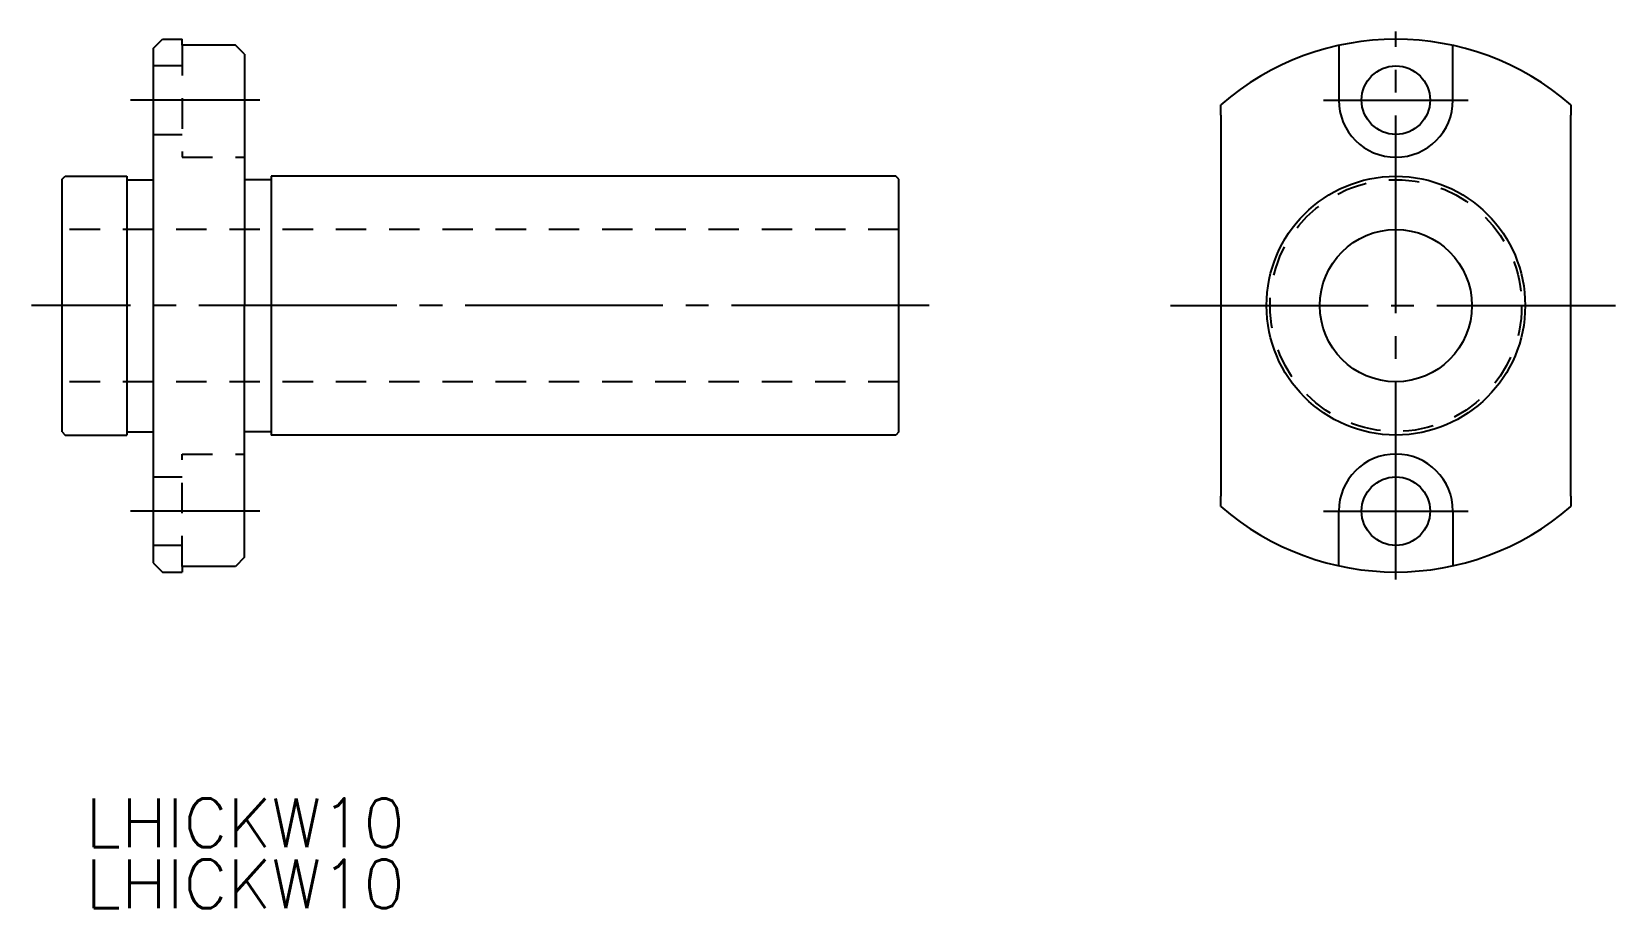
# Model space of a CAD drawing. Extents: x 28 to 132, y 347 to 405.
import ezdxf

# ---------------------------------------------------------------- set-up
doc = ezdxf.new("R2010")
doc.units = 0
doc.linetypes.add('CENTER', pattern=[17.5, 13, -1.5, 1.5, -1.5])
doc.linetypes.add('DASHED', pattern=[3.5, 2, -1.5])
doc.layers.get('0').update_dxf_attribs({"linetype": 'CONTINUOUS'})
doc.layers.get('DEFPOINTS').update_dxf_attribs({"linetype": 'CONTINUOUS'})
doc.layers.add('CENTER', color=1, linetype='CENTER')
doc.styles.get("Standard").update_dxf_attribs({"font": 'txt.shx', "bigfont": '@extfont2.shx'})

msp = doc.modelspace()

# ---------------------------------------------------------------- linework, layer by layer
at = {"color": 7, "linetype": 'CONTINUOUS'}
for p, q in [((36.27, 403.68), (36.87, 404.28)), ((36.87, 404.28), (38.17, 404.28)), ((38.17, 403.9), (38.17, 404.28)), ((36.27, 403.68), (36.27, 369.88)), ((41.67, 403.9), (38.17, 403.9)), ((42.27, 403.29), (41.67, 403.9)), ((42.27, 403.29), (42.27, 386.78)), ((114.2, 403.87), (114.2, 400.28)), ((121.7, 400.28), (121.7, 403.87)), ((106.45, 399.3), (106.45, 399.97)), ((129.45, 399.97), (129.45, 399.3)), ((106.45, 399.3), (106.45, 374.26)), ((129.45, 374.26), (129.45, 399.3)), ((30.27, 395.08), (30.47, 395.28)), ((30.27, 378.48), (30.27, 395.08)), ((30.47, 395.28), (34.52, 395.28)), ((34.52, 395.28), (34.52, 378.28)), ((34.52, 395.05), (36.27, 395.05)), ((44.02, 395.05), (42.27, 395.05)), ((85.07, 395.28), (44.02, 395.28)), ((44.02, 395.28), (44.02, 378.28)), ((85.27, 395.08), (85.07, 395.28)), ((85.27, 378.48), (85.27, 395.08)), ((42.27, 370.26), (42.27, 386.78)), ((30.27, 378.48), (30.47, 378.28)), ((30.47, 378.28), (34.52, 378.28)), ((34.52, 378.5), (36.27, 378.5)), ((44.02, 378.5), (42.27, 378.5)), ((85.07, 378.28), (44.02, 378.28)), ((85.27, 378.48), (85.07, 378.28)), ((106.45, 373.58), (106.45, 374.26)), ((129.45, 374.26), (129.45, 373.58)), ((114.2, 369.68), (114.2, 373.28)), ((121.7, 373.28), (121.7, 369.68)), ((36.27, 369.88), (36.87, 369.28)), ((41.67, 369.65), (38.17, 369.65)), ((38.17, 369.65), (38.17, 369.28)), ((42.27, 370.26), (41.67, 369.65)), ((36.87, 369.28), (38.17, 369.28))]:
    msp.add_line(p, q, dxfattribs=at)
at = {"color": 3, "linetype": 'DASHED'}
for p, q in [((38.17, 403.9), (38.17, 396.53)), ((38.17, 402.53), (36.27, 402.53)), ((36.26, 398.03), (38.17, 398.03)), ((38.17, 396.53), (42.27, 396.53)), ((85.27, 391.78), (30.27, 391.78)), ((85.27, 381.78), (30.27, 381.78)), ((38.17, 377.03), (42.27, 377.03)), ((38.17, 369.65), (38.17, 377.03)), ((36.26, 375.53), (38.16, 375.53)), ((38.17, 371.03), (36.27, 371.03))]:
    msp.add_line(p, q, dxfattribs=at)
at = {"color": 7, "linetype": 'CONTINUOUS'}
for centre, radius in [((117.95, 400.28), 2.25), ((117.95, 386.78), 8.5), ((117.95, 386.78), 5), ((117.95, 373.28), 2.25)]:
    msp.add_circle(centre, radius, dxfattribs=at)
at = {"color": 3, "linetype": 'DASHED'}
msp.add_circle((117.95, 386.78), 8.27, dxfattribs=at)
at = {"color": 7, "linetype": 'CONTINUOUS'}
for centre, radius, start, end in [((117.95, 386.78), 17.5, 48.9177, 131.0823), ((117.95, 400.28), 3.75, 180, 0), ((117.95, 373.28), 3.75, 0, 180), ((117.95, 386.78), 17.5, 228.9177, 311.0823)]:
    msp.add_arc(centre, radius, start, end, dxfattribs=at)
at = {"layer": 'CENTER', "color": 1, "linetype": 'CENTER'}
for p, q in [((117.95, 368.78), (117.95, 404.78)), ((43.27, 400.28), (34.77, 400.28)), ((113.2, 400.28), (122.7, 400.28)), ((87.27, 386.78), (28.27, 386.78)), ((103.14, 386.78), (132.38, 386.78)), ((43.27, 373.28), (34.77, 373.28)), ((113.2, 373.28), (122.7, 373.28))]:
    msp.add_line(p, q, dxfattribs=at)
at = {"layer": 'DEFPOINTS', "color": 7, "linetype": 'CONTINUOUS'}
msp.add_line((42.27, 382.88), (42.27, 382.9), dxfattribs=at)

# ---------------------------------------------------------------- texts
at = {"color": 7, "linetype": 'CONTINUOUS'}
for p in [(31.82, 351.21), (31.82, 347.19)]:
    msp.add_text('LHICKW10', height=3.2, dxfattribs=at).set_placement(p)

doc.saveas('drawing.dxf')
